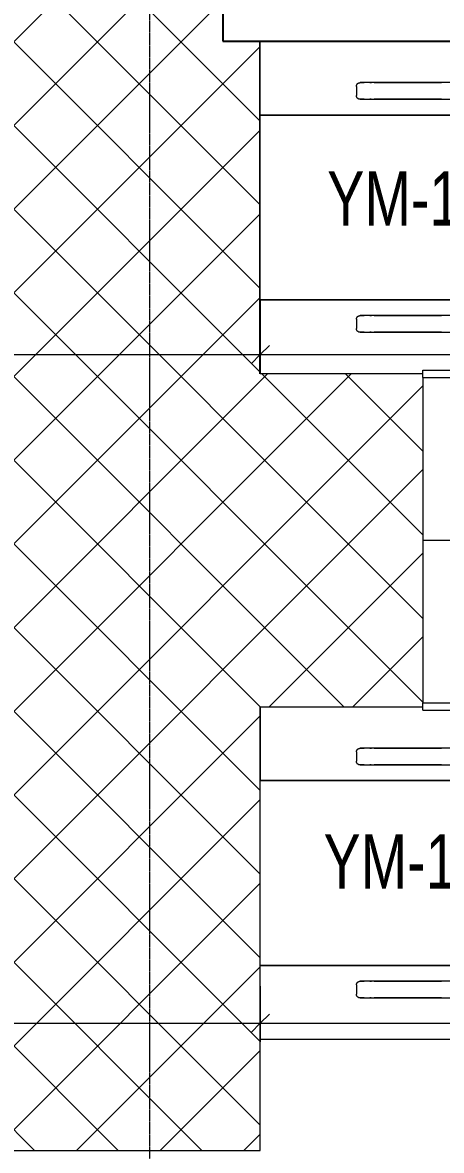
# Model space of a CAD drawing. Header units: centimetres. Extents: x -9345 to 11316, y -7197 to -3465.
# Drawn here: x -2281 to -2054, y -6551 to -5941 of the extents above; entities that cross this region are included whole.
import ezdxf

# ---------------------------------------------------------------- set-up
doc = ezdxf.new("R2010")
doc.units = ezdxf.units.CM
doc.linetypes.add('Grid Line 1_4_', pattern=[1.11125, 0.635, -0.15875, 0.15875, -0.15875])
doc.linetypes.add('Overhead', pattern=[0.396875, 0.238125, -0.15875])
for name, color, linetype, lineweight in [('A-ANNO-DIMS', 211, 'Continuous', 9), ('A-ANNO-DIMS-100', 211, 'Continuous', 9), ('A-DETL-GENF', 92, 'Continuous', 9), ('A-DETL-THIN', 151, 'Continuous', 9), ('A-FLOR', 192, 'Continuous', 9), ('A-FLOR-HRAL', 11, 'Continuous', 9), ('A-FLOR-OVHD', 1, 'Overhead', 9), ('A-GENM', 13, 'Continuous', 9), ('A-WALL', 113, 'Continuous', 9), ('G-ANNO-TEXT', 231, 'Continuous', 9), ('S-GRID', 1, 'Continuous', 9), ('S-STRS', 31, 'Continuous', 9), ('S-STRS-ANNO', 31, 'Continuous', 9)]:
    doc.layers.add(name, color=color, linetype=linetype, lineweight=lineweight)
doc.styles.add('Swis721 LtCn BT_1', font='swisscl.ttf', dxfattribs={"width": 0.8, "height": 17.639445})
doc.styles.add('Swis721 LtCn BT_3', font='swisscl.ttf', dxfattribs={"height": 29.399076})
doc.dimstyles.new('IUAS_DIMENSION_INSIDE_100', dxfattribs={"dimscale": 30.48, "dimtxt": 18, "dimasz": 0.328084, "dimexe": 0.328084, "dimexo": 0.0625, "dimgap": 0, "dimtad": 1, "dimdec": 0, "dimdsep": 46, "dimtxsty": 'Swis721 LtCn BT_1', "dimblk1": 'OBLIQUE', "dimblk2": 'OBLIQUE', "dimsah": 1, "dimcen": 0.09, "dimdle": 0.328084, "dimazin": 0, "dimtfac": 1, "dimtdec": 4, "dimtix": 1, "dimtmove": 0, "dimatfit": 3, "dimfxl": 0.656168, "dimfxlon": 1, "dimtvp": 1, "dimtolj": 1, "dimtzin": 0, "dimarcsym": 2})

# ---------------------------------------------------------------- blocks, each defined once
blk = doc.blocks.new('A-YURUYEN MERDIVEN - 1570-1859977-_116_30 KONKORS KATI _ CONCOURSE LEVEL')
at = {"layer": 'A-GENM'}
for p, q in [((1536, 90), (1624, 90)), ((1624, 50), (1624, 90)), ((1526, 67.5), (1389.46, 67.5)), ((1563.95, 67.5), (1564.81, 67.5)), ((1572, 60.5), (1572, 65.5)), ((1389.46, 58.5), (1526, 58.5)), ((1624, 50), (1363, 50)), ((1363, 50), (1624, 50)), ((1624, 50), (1624, -50)), ((1363, -50), (1624, -50)), ((1624, -50), (1363, -50)), ((1624, -50), (1624, -90)), ((1526, -58.5), (1389.46, -58.5)), ((1563.95, -58.5), (1564.81, -58.5)), ((1572, -65.5), (1572, -60.5)), ((1389.46, -67.5), (1526, -67.5))]:
    blk.add_line(p, q, dxfattribs=at)
at = {"layer": 'A-GENM', "flags": 128}
for points in [[(1526, 67.5), (1527.76, 67.5), (1529.52, 67.5), (1531.27, 67.5), (1533.01, 67.5), (1534.74, 67.5), (1536.46, 67.5), (1538.16, 67.5), (1539.84, 67.5), (1541.5, 67.5), (1543.13, 67.5), (1544.74, 67.5), (1546.32, 67.5), (1547.86, 67.5), (1549.37, 67.5), (1550.84, 67.5), (1552.28, 67.5), (1553.67, 67.5), (1555.01, 67.5), (1556.31, 67.5), (1557.56, 67.5), (1558.76, 67.5), (1559.91, 67.5), (1561.01, 67.5), (1562.04, 67.5), (1562.36, 67.5)], [(1570, 67.5), (1569.96, 67.5), (1569.86, 67.5), (1569.68, 67.5), (1569.44, 67.5), (1569.12, 67.5), (1568.74, 67.5), (1568.29, 67.5), (1567.77, 67.5), (1567.18, 67.5), (1566.53, 67.5), (1565.81, 67.5), (1565.03, 67.5), (1564.18, 67.5), (1563.28, 67.5), (1562.31, 67.5), (1561.29, 67.5), (1560.21, 67.5), (1559.08, 67.5), (1557.89, 67.5), (1556.66, 67.5), (1555.37, 67.5), (1554.03, 67.5), (1552.66, 67.5), (1551.23, 67.5), (1549.77, 67.5), (1548.27, 67.5), (1546.74, 67.5), (1545.17, 67.5), (1543.57, 67.5), (1541.94, 67.5), (1540.29, 67.5), (1538.62, 67.5), (1536.92, 67.5), (1535.21, 67.5), (1533.48, 67.5), (1531.74, 67.5), (1529.99, 67.5), (1528.23, 67.5), (1526.48, 67.5), (1526, 67.5)], [(1567.86, 67.5), (1568.15, 67.5), (1568.62, 67.5), (1569.03, 67.5), (1569.36, 67.5), (1569.62, 67.5), (1569.82, 67.5), (1569.94, 67.5), (1570, 67.5), (1570, 67.5)], [(1570, 67.5), (1570.08, 67.5), (1570.16, 67.49), (1570.24, 67.49), (1570.32, 67.47), (1570.4, 67.46), (1570.48, 67.44), (1570.55, 67.42), (1570.63, 67.4), (1570.7, 67.37), (1570.78, 67.34), (1570.85, 67.31), (1570.92, 67.27), (1570.99, 67.24), (1571.06, 67.19), (1571.13, 67.15), (1571.19, 67.1), (1571.26, 67.06), (1571.32, 67), (1571.38, 66.95), (1571.43, 66.89), (1571.49, 66.83), (1571.54, 66.77), (1571.59, 66.71), (1571.64, 66.65), (1571.68, 66.58), (1571.72, 66.51), (1571.76, 66.44), (1571.8, 66.37), (1571.83, 66.3), (1571.86, 66.22), (1571.89, 66.15), (1571.92, 66.07), (1571.94, 66), (1571.96, 65.92), (1571.97, 65.84), (1571.98, 65.76), (1571.99, 65.68), (1572, 65.6), (1572, 65.52), (1572, 65.5)], [(1526, 58.5), (1527.76, 58.5), (1529.52, 58.5), (1531.27, 58.5), (1533.01, 58.5), (1534.74, 58.5), (1536.46, 58.5), (1538.16, 58.5), (1539.84, 58.5), (1541.5, 58.5), (1543.13, 58.5), (1544.74, 58.5), (1546.32, 58.5), (1547.86, 58.5), (1549.37, 58.5), (1550.84, 58.5), (1552.28, 58.5), (1553.67, 58.5), (1555.01, 58.5), (1556.31, 58.5), (1557.56, 58.5), (1558.76, 58.5), (1559.91, 58.5), (1561.01, 58.5), (1562.04, 58.5), (1563.02, 58.5), (1563.95, 58.5), (1564.81, 58.5), (1565.6, 58.5), (1566.34, 58.5), (1567.01, 58.5), (1567.61, 58.5), (1568.15, 58.5), (1568.62, 58.5), (1569.03, 58.5), (1569.36, 58.5), (1569.62, 58.5), (1569.82, 58.5), (1569.94, 58.5), (1570, 58.5), (1570, 58.5)], [(1562.31, 58.5), (1561.29, 58.5), (1560.21, 58.5), (1559.08, 58.5), (1557.89, 58.5), (1556.66, 58.5), (1555.37, 58.5), (1554.03, 58.5), (1552.66, 58.5), (1551.23, 58.5), (1549.77, 58.5), (1548.27, 58.5), (1546.74, 58.5), (1545.17, 58.5), (1543.57, 58.5), (1541.94, 58.5), (1540.29, 58.5), (1538.62, 58.5), (1536.92, 58.5), (1535.21, 58.5), (1533.48, 58.5), (1531.74, 58.5), (1529.99, 58.5), (1528.23, 58.5), (1526.48, 58.5), (1526, 58.5)], [(1564.71, 58.5), (1564.18, 58.5), (1563.77, 58.5)], [(1570, 58.5), (1569.96, 58.5), (1569.86, 58.5), (1569.68, 58.5), (1569.44, 58.5), (1569.12, 58.5), (1568.74, 58.5), (1568.29, 58.5), (1567.86, 58.5)], [(1572, 60.5), (1572, 60.42), (1571.99, 60.34), (1571.99, 60.26), (1571.97, 60.18), (1571.96, 60.1), (1571.94, 60.02), (1571.92, 59.95), (1571.9, 59.87), (1571.87, 59.8), (1571.84, 59.72), (1571.81, 59.65), (1571.77, 59.58), (1571.74, 59.51), (1571.69, 59.44), (1571.65, 59.37), (1571.6, 59.31), (1571.56, 59.24), (1571.5, 59.18), (1571.45, 59.12), (1571.39, 59.07), (1571.33, 59.01), (1571.27, 58.96), (1571.21, 58.91), (1571.15, 58.86), (1571.08, 58.82), (1571.01, 58.78), (1570.94, 58.74), (1570.87, 58.7), (1570.8, 58.67), (1570.72, 58.64), (1570.65, 58.61), (1570.57, 58.58), (1570.5, 58.56), (1570.42, 58.54), (1570.34, 58.53), (1570.26, 58.52), (1570.18, 58.51), (1570.1, 58.5), (1570.02, 58.5), (1570, 58.5)], [(1526, -58.5), (1527.76, -58.5), (1529.52, -58.5), (1531.27, -58.5), (1533.01, -58.5), (1534.74, -58.5), (1536.46, -58.5), (1538.16, -58.5), (1539.84, -58.5), (1541.5, -58.5), (1543.13, -58.5), (1544.74, -58.5), (1546.32, -58.5), (1547.86, -58.5), (1549.37, -58.5), (1550.84, -58.5), (1552.28, -58.5), (1553.67, -58.5), (1555.01, -58.5), (1556.31, -58.5), (1557.56, -58.5), (1558.76, -58.5), (1559.91, -58.5), (1561.01, -58.5), (1562.04, -58.5), (1562.36, -58.5)], [(1570, -58.5), (1569.96, -58.5), (1569.86, -58.5), (1569.68, -58.5), (1569.44, -58.5), (1569.12, -58.5), (1568.74, -58.5), (1568.29, -58.5), (1567.77, -58.5), (1567.18, -58.5), (1566.53, -58.5), (1565.81, -58.5), (1565.03, -58.5), (1564.18, -58.5), (1563.28, -58.5), (1562.31, -58.5), (1561.29, -58.5), (1560.21, -58.5), (1559.08, -58.5), (1557.89, -58.5), (1556.66, -58.5), (1555.37, -58.5), (1554.03, -58.5), (1552.66, -58.5), (1551.23, -58.5), (1549.77, -58.5), (1548.27, -58.5), (1546.74, -58.5), (1545.17, -58.5), (1543.57, -58.5), (1541.94, -58.5), (1540.29, -58.5), (1538.62, -58.5), (1536.92, -58.5), (1535.21, -58.5), (1533.48, -58.5), (1531.74, -58.5), (1529.99, -58.5), (1528.23, -58.5), (1526.48, -58.5), (1526, -58.5)], [(1567.86, -58.5), (1568.15, -58.5), (1568.62, -58.5), (1569.03, -58.5), (1569.36, -58.5), (1569.62, -58.5), (1569.82, -58.5), (1569.94, -58.5), (1570, -58.5), (1570, -58.5)], [(1570, -58.5), (1570.08, -58.5), (1570.16, -58.51), (1570.24, -58.51), (1570.32, -58.53), (1570.4, -58.54), (1570.48, -58.56), (1570.55, -58.58), (1570.63, -58.6), (1570.7, -58.63), (1570.78, -58.66), (1570.85, -58.69), (1570.92, -58.73), (1570.99, -58.76), (1571.06, -58.81), (1571.13, -58.85), (1571.19, -58.9), (1571.26, -58.94), (1571.32, -59), (1571.38, -59.05), (1571.43, -59.11), (1571.49, -59.17), (1571.54, -59.23), (1571.59, -59.29), (1571.64, -59.35), (1571.68, -59.42), (1571.72, -59.49), (1571.76, -59.56), (1571.8, -59.63), (1571.83, -59.7), (1571.86, -59.78), (1571.89, -59.85), (1571.92, -59.93), (1571.94, -60), (1571.96, -60.08), (1571.97, -60.16), (1571.98, -60.24), (1571.99, -60.32), (1572, -60.4), (1572, -60.48), (1572, -60.5)], [(1572, -65.5), (1572, -65.58), (1571.99, -65.66), (1571.99, -65.74), (1571.97, -65.82), (1571.96, -65.9), (1571.94, -65.98), (1571.92, -66.05), (1571.9, -66.13), (1571.87, -66.2), (1571.84, -66.28), (1571.81, -66.35), (1571.77, -66.42), (1571.74, -66.49), (1571.69, -66.56), (1571.65, -66.63), (1571.6, -66.69), (1571.56, -66.76), (1571.5, -66.82), (1571.45, -66.88), (1571.39, -66.93), (1571.33, -66.99), (1571.27, -67.04), (1571.21, -67.09), (1571.15, -67.14), (1571.08, -67.18), (1571.01, -67.22), (1570.94, -67.26), (1570.87, -67.3), (1570.8, -67.33), (1570.72, -67.36), (1570.65, -67.39), (1570.57, -67.42), (1570.5, -67.44), (1570.42, -67.46), (1570.34, -67.47), (1570.26, -67.48), (1570.18, -67.49), (1570.1, -67.5), (1570.02, -67.5), (1570, -67.5)], [(1526, -67.5), (1527.76, -67.5), (1529.52, -67.5), (1531.27, -67.5), (1533.01, -67.5), (1534.74, -67.5), (1536.46, -67.5), (1538.16, -67.5), (1539.84, -67.5), (1541.5, -67.5), (1543.13, -67.5), (1544.74, -67.5), (1546.32, -67.5), (1547.86, -67.5), (1549.37, -67.5), (1550.84, -67.5), (1552.28, -67.5), (1553.67, -67.5), (1555.01, -67.5), (1556.31, -67.5), (1557.56, -67.5), (1558.76, -67.5), (1559.91, -67.5), (1561.01, -67.5), (1562.04, -67.5), (1563.02, -67.5), (1563.95, -67.5), (1564.81, -67.5), (1565.6, -67.5), (1566.34, -67.5), (1567.01, -67.5), (1567.61, -67.5), (1568.15, -67.5), (1568.62, -67.5), (1569.03, -67.5), (1569.36, -67.5), (1569.62, -67.5), (1569.82, -67.5), (1569.94, -67.5), (1570, -67.5), (1570, -67.5)], [(1562.31, -67.5), (1561.29, -67.5), (1560.21, -67.5), (1559.08, -67.5), (1557.89, -67.5), (1556.66, -67.5), (1555.37, -67.5), (1554.03, -67.5), (1552.66, -67.5), (1551.23, -67.5), (1549.77, -67.5), (1548.27, -67.5), (1546.74, -67.5), (1545.17, -67.5), (1543.57, -67.5), (1541.94, -67.5), (1540.29, -67.5), (1538.62, -67.5), (1536.92, -67.5), (1535.21, -67.5), (1533.48, -67.5), (1531.74, -67.5), (1529.99, -67.5), (1528.23, -67.5), (1526.48, -67.5), (1526, -67.5)], [(1564.71, -67.5), (1564.18, -67.5), (1563.77, -67.5)], [(1570, -67.5), (1569.96, -67.5), (1569.86, -67.5), (1569.68, -67.5), (1569.44, -67.5), (1569.12, -67.5), (1568.74, -67.5), (1568.29, -67.5), (1567.86, -67.5)]]:
    blk.add_lwpolyline(points, dxfattribs=at)
blk = doc.blocks.new('Railing - Railing-1672219-_116_30 KONKORS KATI _ CONCOURSE LEVEL')
at = {"layer": 'A-FLOR-HRAL'}
for p, q in [((-6628.75, -408.89), (-6626.93, -408.17)), ((-6626.93, -408.17), (-6625.03, -407.42)), ((-6625.03, -407.42), (-6543.54, -612.86)), ((-6628.75, -408.89), (-6546.91, -615.22))]:
    blk.add_line(p, q, dxfattribs=at)
blk = doc.blocks.new('Railing - Railing-1672223-_116_30 KONKORS KATI _ CONCOURSE LEVEL')
at = {"layer": 'A-FLOR-HRAL'}
for p, q in [((-6459.61, -341.8), (-6457.79, -341.08)), ((-6457.79, -341.08), (-6406.89, -469.39)), ((-6461.51, -342.55), (-6459.61, -341.8)), ((-6461.51, -342.55), (-6410.26, -471.75))]:
    blk.add_line(p, q, dxfattribs=at)
blk = doc.blocks.new('A-YURUYEN MERDIVEN - 1570-1863396-_116_30 KONKORS KATI _ CONCOURSE LEVEL')
at = {"layer": 'A-GENM'}
for p, q in [((1363, 90), (1624, 90)), ((1624, 90), (1624, 50)), ((1526, 67.5), (1389.46, 67.5)), ((1563.95, 67.5), (1564.81, 67.5)), ((1572, 60.5), (1572, 65.5)), ((1389.46, 58.5), (1526, 58.5)), ((1624, 50), (1363, 50)), ((1363, 50), (1624, 50)), ((1624, 50), (1624, -50)), ((1363, -50), (1624, -50)), ((1624, -50), (1363, -50)), ((1624, -90), (1624, -50)), ((1526, -58.5), (1389.46, -58.5)), ((1563.95, -58.5), (1564.81, -58.5)), ((1572, -65.5), (1572, -60.5)), ((1389.46, -67.5), (1526, -67.5)), ((1624, -90), (1536, -90))]:
    blk.add_line(p, q, dxfattribs=at)
at = {"layer": 'A-GENM', "flags": 128}
for points in [[(1526, 67.5), (1527.76, 67.5), (1529.52, 67.5), (1531.27, 67.5), (1533.01, 67.5), (1534.74, 67.5), (1536.46, 67.5), (1538.16, 67.5), (1539.84, 67.5), (1541.5, 67.5), (1543.13, 67.5), (1544.74, 67.5), (1546.32, 67.5), (1547.86, 67.5), (1549.37, 67.5), (1550.84, 67.5), (1552.28, 67.5), (1553.67, 67.5), (1555.01, 67.5), (1556.31, 67.5), (1557.56, 67.5), (1558.76, 67.5), (1559.91, 67.5), (1561.01, 67.5), (1562.04, 67.5), (1562.36, 67.5)], [(1570, 67.5), (1569.96, 67.5), (1569.86, 67.5), (1569.68, 67.5), (1569.44, 67.5), (1569.12, 67.5), (1568.74, 67.5), (1568.29, 67.5), (1567.77, 67.5), (1567.18, 67.5), (1566.53, 67.5), (1565.81, 67.5), (1565.03, 67.5), (1564.18, 67.5), (1563.28, 67.5), (1562.31, 67.5), (1561.29, 67.5), (1560.21, 67.5), (1559.08, 67.5), (1557.89, 67.5), (1556.66, 67.5), (1555.37, 67.5), (1554.03, 67.5), (1552.66, 67.5), (1551.23, 67.5), (1549.77, 67.5), (1548.27, 67.5), (1546.74, 67.5), (1545.17, 67.5), (1543.57, 67.5), (1541.94, 67.5), (1540.29, 67.5), (1538.62, 67.5), (1536.92, 67.5), (1535.21, 67.5), (1533.48, 67.5), (1531.74, 67.5), (1529.99, 67.5), (1528.23, 67.5), (1526.48, 67.5), (1526, 67.5)], [(1567.86, 67.5), (1568.15, 67.5), (1568.62, 67.5), (1569.03, 67.5), (1569.36, 67.5), (1569.62, 67.5), (1569.82, 67.5), (1569.94, 67.5), (1570, 67.5), (1570, 67.5)], [(1570, 67.5), (1570.08, 67.5), (1570.16, 67.49), (1570.24, 67.49), (1570.32, 67.47), (1570.4, 67.46), (1570.48, 67.44), (1570.55, 67.42), (1570.63, 67.4), (1570.7, 67.37), (1570.78, 67.34), (1570.85, 67.31), (1570.92, 67.27), (1570.99, 67.24), (1571.06, 67.19), (1571.13, 67.15), (1571.19, 67.1), (1571.26, 67.06), (1571.32, 67), (1571.38, 66.95), (1571.43, 66.89), (1571.49, 66.83), (1571.54, 66.77), (1571.59, 66.71), (1571.64, 66.65), (1571.68, 66.58), (1571.72, 66.51), (1571.76, 66.44), (1571.8, 66.37), (1571.83, 66.3), (1571.86, 66.22), (1571.89, 66.15), (1571.92, 66.07), (1571.94, 66), (1571.96, 65.92), (1571.97, 65.84), (1571.98, 65.76), (1571.99, 65.68), (1572, 65.6), (1572, 65.52), (1572, 65.5)], [(1526, 58.5), (1527.76, 58.5), (1529.52, 58.5), (1531.27, 58.5), (1533.01, 58.5), (1534.74, 58.5), (1536.46, 58.5), (1538.16, 58.5), (1539.84, 58.5), (1541.5, 58.5), (1543.13, 58.5), (1544.74, 58.5), (1546.32, 58.5), (1547.86, 58.5), (1549.37, 58.5), (1550.84, 58.5), (1552.28, 58.5), (1553.67, 58.5), (1555.01, 58.5), (1556.31, 58.5), (1557.56, 58.5), (1558.76, 58.5), (1559.91, 58.5), (1561.01, 58.5), (1562.04, 58.5), (1563.02, 58.5), (1563.95, 58.5), (1564.81, 58.5), (1565.6, 58.5), (1566.34, 58.5), (1567.01, 58.5), (1567.61, 58.5), (1568.15, 58.5), (1568.62, 58.5), (1569.03, 58.5), (1569.36, 58.5), (1569.62, 58.5), (1569.82, 58.5), (1569.94, 58.5), (1570, 58.5), (1570, 58.5)], [(1562.31, 58.5), (1561.29, 58.5), (1560.21, 58.5), (1559.08, 58.5), (1557.89, 58.5), (1556.66, 58.5), (1555.37, 58.5), (1554.03, 58.5), (1552.66, 58.5), (1551.23, 58.5), (1549.77, 58.5), (1548.27, 58.5), (1546.74, 58.5), (1545.17, 58.5), (1543.57, 58.5), (1541.94, 58.5), (1540.29, 58.5), (1538.62, 58.5), (1536.92, 58.5), (1535.21, 58.5), (1533.48, 58.5), (1531.74, 58.5), (1529.99, 58.5), (1528.23, 58.5), (1526.48, 58.5), (1526, 58.5)], [(1564.71, 58.5), (1564.18, 58.5), (1563.77, 58.5)], [(1570, 58.5), (1569.96, 58.5), (1569.86, 58.5), (1569.68, 58.5), (1569.44, 58.5), (1569.12, 58.5), (1568.74, 58.5), (1568.29, 58.5), (1567.86, 58.5)], [(1572, 60.5), (1572, 60.42), (1571.99, 60.34), (1571.99, 60.26), (1571.97, 60.18), (1571.96, 60.1), (1571.94, 60.02), (1571.92, 59.95), (1571.9, 59.87), (1571.87, 59.8), (1571.84, 59.72), (1571.81, 59.65), (1571.77, 59.58), (1571.74, 59.51), (1571.69, 59.44), (1571.65, 59.37), (1571.6, 59.31), (1571.56, 59.24), (1571.5, 59.18), (1571.45, 59.12), (1571.39, 59.07), (1571.33, 59.01), (1571.27, 58.96), (1571.21, 58.91), (1571.15, 58.86), (1571.08, 58.82), (1571.01, 58.78), (1570.94, 58.74), (1570.87, 58.7), (1570.8, 58.67), (1570.72, 58.64), (1570.65, 58.61), (1570.57, 58.58), (1570.5, 58.56), (1570.42, 58.54), (1570.34, 58.53), (1570.26, 58.52), (1570.18, 58.51), (1570.1, 58.5), (1570.02, 58.5), (1570, 58.5)], [(1526, -58.5), (1527.76, -58.5), (1529.52, -58.5), (1531.27, -58.5), (1533.01, -58.5), (1534.74, -58.5), (1536.46, -58.5), (1538.16, -58.5), (1539.84, -58.5), (1541.5, -58.5), (1543.13, -58.5), (1544.74, -58.5), (1546.32, -58.5), (1547.86, -58.5), (1549.37, -58.5), (1550.84, -58.5), (1552.28, -58.5), (1553.67, -58.5), (1555.01, -58.5), (1556.31, -58.5), (1557.56, -58.5), (1558.76, -58.5), (1559.91, -58.5), (1561.01, -58.5), (1562.04, -58.5), (1562.36, -58.5)], [(1570, -58.5), (1569.96, -58.5), (1569.86, -58.5), (1569.68, -58.5), (1569.44, -58.5), (1569.12, -58.5), (1568.74, -58.5), (1568.29, -58.5), (1567.77, -58.5), (1567.18, -58.5), (1566.53, -58.5), (1565.81, -58.5), (1565.03, -58.5), (1564.18, -58.5), (1563.28, -58.5), (1562.31, -58.5), (1561.29, -58.5), (1560.21, -58.5), (1559.08, -58.5), (1557.89, -58.5), (1556.66, -58.5), (1555.37, -58.5), (1554.03, -58.5), (1552.66, -58.5), (1551.23, -58.5), (1549.77, -58.5), (1548.27, -58.5), (1546.74, -58.5), (1545.17, -58.5), (1543.57, -58.5), (1541.94, -58.5), (1540.29, -58.5), (1538.62, -58.5), (1536.92, -58.5), (1535.21, -58.5), (1533.48, -58.5), (1531.74, -58.5), (1529.99, -58.5), (1528.23, -58.5), (1526.48, -58.5), (1526, -58.5)], [(1567.86, -58.5), (1568.15, -58.5), (1568.62, -58.5), (1569.03, -58.5), (1569.36, -58.5), (1569.62, -58.5), (1569.82, -58.5), (1569.94, -58.5), (1570, -58.5), (1570, -58.5)], [(1570, -58.5), (1570.08, -58.5), (1570.16, -58.51), (1570.24, -58.51), (1570.32, -58.53), (1570.4, -58.54), (1570.48, -58.56), (1570.55, -58.58), (1570.63, -58.6), (1570.7, -58.63), (1570.78, -58.66), (1570.85, -58.69), (1570.92, -58.73), (1570.99, -58.76), (1571.06, -58.81), (1571.13, -58.85), (1571.19, -58.9), (1571.26, -58.94), (1571.32, -59), (1571.38, -59.05), (1571.43, -59.11), (1571.49, -59.17), (1571.54, -59.23), (1571.59, -59.29), (1571.64, -59.35), (1571.68, -59.42), (1571.72, -59.49), (1571.76, -59.56), (1571.8, -59.63), (1571.83, -59.7), (1571.86, -59.78), (1571.89, -59.85), (1571.92, -59.93), (1571.94, -60), (1571.96, -60.08), (1571.97, -60.16), (1571.98, -60.24), (1571.99, -60.32), (1572, -60.4), (1572, -60.48), (1572, -60.5)], [(1572, -65.5), (1572, -65.58), (1571.99, -65.66), (1571.99, -65.74), (1571.97, -65.82), (1571.96, -65.9), (1571.94, -65.98), (1571.92, -66.05), (1571.9, -66.13), (1571.87, -66.2), (1571.84, -66.28), (1571.81, -66.35), (1571.77, -66.42), (1571.74, -66.49), (1571.69, -66.56), (1571.65, -66.63), (1571.6, -66.69), (1571.56, -66.76), (1571.5, -66.82), (1571.45, -66.88), (1571.39, -66.93), (1571.33, -66.99), (1571.27, -67.04), (1571.21, -67.09), (1571.15, -67.14), (1571.08, -67.18), (1571.01, -67.22), (1570.94, -67.26), (1570.87, -67.3), (1570.8, -67.33), (1570.72, -67.36), (1570.65, -67.39), (1570.57, -67.42), (1570.5, -67.44), (1570.42, -67.46), (1570.34, -67.47), (1570.26, -67.48), (1570.18, -67.49), (1570.1, -67.5), (1570.02, -67.5), (1570, -67.5)], [(1526, -67.5), (1527.76, -67.5), (1529.52, -67.5), (1531.27, -67.5), (1533.01, -67.5), (1534.74, -67.5), (1536.46, -67.5), (1538.16, -67.5), (1539.84, -67.5), (1541.5, -67.5), (1543.13, -67.5), (1544.74, -67.5), (1546.32, -67.5), (1547.86, -67.5), (1549.37, -67.5), (1550.84, -67.5), (1552.28, -67.5), (1553.67, -67.5), (1555.01, -67.5), (1556.31, -67.5), (1557.56, -67.5), (1558.76, -67.5), (1559.91, -67.5), (1561.01, -67.5), (1562.04, -67.5), (1563.02, -67.5), (1563.95, -67.5), (1564.81, -67.5), (1565.6, -67.5), (1566.34, -67.5), (1567.01, -67.5), (1567.61, -67.5), (1568.15, -67.5), (1568.62, -67.5), (1569.03, -67.5), (1569.36, -67.5), (1569.62, -67.5), (1569.82, -67.5), (1569.94, -67.5), (1570, -67.5), (1570, -67.5)], [(1562.31, -67.5), (1561.29, -67.5), (1560.21, -67.5), (1559.08, -67.5), (1557.89, -67.5), (1556.66, -67.5), (1555.37, -67.5), (1554.03, -67.5), (1552.66, -67.5), (1551.23, -67.5), (1549.77, -67.5), (1548.27, -67.5), (1546.74, -67.5), (1545.17, -67.5), (1543.57, -67.5), (1541.94, -67.5), (1540.29, -67.5), (1538.62, -67.5), (1536.92, -67.5), (1535.21, -67.5), (1533.48, -67.5), (1531.74, -67.5), (1529.99, -67.5), (1528.23, -67.5), (1526.48, -67.5), (1526, -67.5)], [(1564.71, -67.5), (1564.18, -67.5), (1563.77, -67.5)], [(1570, -67.5), (1569.96, -67.5), (1569.86, -67.5), (1569.68, -67.5), (1569.44, -67.5), (1569.12, -67.5), (1568.74, -67.5), (1568.29, -67.5), (1567.86, -67.5)]]:
    blk.add_lwpolyline(points, dxfattribs=at)
blk = doc.blocks.new('DIMBLOCK19-_116_30 KONKORS KATI _ CONCOURSE LEVEL')
at = {"layer": 'A-ANNO-DIMS-100', "transparency": 16777216}
for p, q in [((-3978.51, -6461.76), (-3978.51, -6491.76)), ((-3978.51, -6481.76), (-3978.51, -6461.76)), ((-2151.98, -6461.76), (-2151.98, -6491.76)), ((-2151.98, -6481.76), (-2151.98, -6461.76)), ((-3978.51, -6481.76), (-3973.51, -6476.76)), ((-2151.98, -6481.76), (-2146.98, -6476.76)), ((-3978.51, -6481.76), (-3983.51, -6486.76)), ((-3978.51, -6481.76), (-2151.98, -6481.76)), ((-2151.98, -6481.76), (-2156.98, -6486.76))]:
    blk.add_line(p, q, dxfattribs=at)
at = {"layer": 'A-ANNO-DIMS-100', "color": 0, "transparency": 16777216, "insert": (-3083.53, -6458.41), "char_height": 17.639, "width": 43.8857, "attachment_point": 1, "line_spacing_factor": 0.971848, "style": 'Swis721 LtCn BT_1'}
blk.add_mtext('1827', dxfattribs=at)
blk = doc.blocks.new('_Oblique')
at = {"color": 0, "linetype": 'ByBlock', "lineweight": -2}
blk.add_line((-0.5, -0.5), (0.5, 0.5), dxfattribs=at)
blk = doc.blocks.new('DIMBLOCK20-_116_30 KONKORS KATI _ CONCOURSE LEVEL')
at = {"layer": 'A-ANNO-DIMS-100', "transparency": 16777216}
for p, q in [((-2151.98, -6461.76), (-2151.98, -6491.76)), ((-2151.98, -6481.76), (-2151.98, -6461.76)), ((-1511.98, -6461.76), (-1511.98, -6491.76)), ((-1511.98, -6481.76), (-1511.98, -6461.76)), ((-2151.98, -6481.76), (-2146.98, -6476.76)), ((-1511.98, -6481.76), (-1506.98, -6476.76)), ((-2151.98, -6481.76), (-2156.98, -6486.76)), ((-2151.98, -6481.76), (-1511.98, -6481.76)), ((-1511.98, -6481.76), (-1516.98, -6486.76))]:
    blk.add_line(p, q, dxfattribs=at)
at = {"layer": 'A-ANNO-DIMS-100', "color": 0, "transparency": 16777216, "insert": (-1845.7, -6458.41), "char_height": 17.639, "width": 32.9143, "attachment_point": 1, "line_spacing_factor": 0.971848, "style": 'Swis721 LtCn BT_1'}
blk.add_mtext('640', dxfattribs=at)
blk = doc.blocks.new('DIMBLOCK111-_116_30 KONKORS KATI _ CONCOURSE LEVEL')
at = {"layer": 'A-ANNO-DIMS-100', "transparency": 16777216}
for p, q in [((-2151.98, -6100.13), (-2151.98, -6130.13)), ((-2151.98, -6120.13), (-2151.98, -6100.13)), ((-3978.51, -6140.13), (-3978.51, -6110.13)), ((-3978.51, -6120.13), (-3973.51, -6115.13)), ((-2151.98, -6120.13), (-2146.98, -6115.13)), ((-3978.51, -6120.13), (-3983.51, -6125.13)), ((-3978.51, -6120.13), (-2151.98, -6120.13)), ((-3978.51, -6120.13), (-3978.51, -6140.13)), ((-2151.98, -6120.13), (-2156.98, -6125.13))]:
    blk.add_line(p, q, dxfattribs=at)
at = {"layer": 'A-ANNO-DIMS-100', "color": 0, "transparency": 16777216, "insert": (-3083.53, -6096.78), "char_height": 17.639, "width": 43.8857, "attachment_point": 1, "line_spacing_factor": 0.971848, "style": 'Swis721 LtCn BT_1'}
blk.add_mtext('1827', dxfattribs=at)
blk = doc.blocks.new('DIMBLOCK112-_116_30 KONKORS KATI _ CONCOURSE LEVEL')
at = {"layer": 'A-ANNO-DIMS-100', "transparency": 16777216}
for p, q in [((-2151.98, -6100.13), (-2151.98, -6130.13)), ((-2151.98, -6120.13), (-2151.98, -6100.13)), ((-1511.98, -6100.13), (-1511.98, -6130.13)), ((-1511.98, -6120.13), (-1511.98, -6100.13)), ((-2151.98, -6120.13), (-2146.98, -6115.13)), ((-1511.98, -6120.13), (-1506.98, -6115.13)), ((-2151.98, -6120.13), (-2156.98, -6125.13)), ((-2151.98, -6120.13), (-1511.98, -6120.13)), ((-1511.98, -6120.13), (-1516.98, -6125.13))]:
    blk.add_line(p, q, dxfattribs=at)
at = {"layer": 'A-ANNO-DIMS-100', "color": 0, "transparency": 16777216, "insert": (-1845.7, -6096.78), "char_height": 17.639, "width": 32.9143, "attachment_point": 1, "line_spacing_factor": 0.971848, "style": 'Swis721 LtCn BT_1'}
blk.add_mtext('640', dxfattribs=at)

msp = doc.modelspace()

# ---------------------------------------------------------------- hatches: boundary and pattern name
at = {"layer": 'A-DETL-GENF', "lineweight": 18}
h = msp.add_hatch(dxfattribs=at)
h.set_pattern_fill('FP_6', color=253, style=0, pattern_type=2)
h.set_pattern_definition([(45, (0, 0), (-22.62742, 22.62742), []), (135, (0, 0), (-22.62742, -22.62742), [])])
h.paths.add_polyline_path([(-2151.98, -6550.52), (-2151.98, -6310.53), (-2063.98, -6310.53), (-2063.98, -6130.53), (-2152.23, -6130.53), (-2152.23, -5950.53), (-2172.23, -5950.53), (-2172.23, -5575.47), (-2179.07, -5580.6), (-2186.56, -5584.7), (-2194.56, -5587.7), (-2202.91, -5589.53), (-2211.43, -5590.15), (-2219.95, -5589.56), (-2228.31, -5587.75), (-2236.32, -5584.78), (-2244.21, -5580.42), (-2250.67, -5575.59), (-2256.73, -5569.56), (-2261.86, -5562.73), (-2265.97, -5555.24), (-2268.98, -5547.24), (-2270.81, -5538.9), (-2271.44, -5530.38), (-2270.85, -5521.85), (-2269.06, -5513.5), (-2266.09, -5505.49), (-2262.02, -5497.98), (-2256.91, -5491.12), (-2250.89, -5485.06), (-2244.06, -5479.92), (-2236.57, -5475.81), (-2228.58, -5472.8), (-2220.23, -5470.95), (-2211.71, -5470.32), (-2203.36, -5470.93), (-2195.18, -5472.69), (-2187.32, -5475.58), (-2179.93, -5479.53), (-2173.17, -5484.47), (-2167.16, -5490.3), (-2162.02, -5496.91), (-2157.85, -5504.17), (-2154.73, -5511.94), (-2152.72, -5520.07), (-2151.86, -5528.4), (-2152.16, -5536.77), (-2153.63, -5545.01), (-2156.23, -5552.97), (-2159.91, -5560.49), (-1801.98, -5560.52), (-1801.98, -5057.62), (-1801.45, -5040.73), (-1799.72, -5023.92), (-1796.79, -5007.28), (-1792.67, -4990.89), (-1787.39, -4974.84), (-1780.98, -4959.21), (-1773.47, -4944.08), (-1764.89, -4929.52), (-1755.3, -4915.61), (-1744.73, -4902.43), (-1733.24, -4890.03), (-1720.9, -4878.49), (-1707.77, -4867.86), (-1693.91, -4858.2), (-1679.39, -4849.56), (-1664.29, -4841.97), (-1648.69, -4835.49), (-1632.66, -4830.14), (-1616.29, -4825.95), (-1599.67, -4822.94), (-1582.87, -4821.13), (-1565.98, -4820.52), (-811.98, -4820.52), (-811.98, -4815.27), (-661.98, -4815.27), (-661.98, -4164.91), (-811.98, -4164.91), (-811.98, -4140.52), (-2248.98, -4140.52), (-2248.98, -4460.52), (-3061.98, -4460.52), (-3061.98, -4140.52), (-3986.98, -4140.52), (-3986.98, -4320.53), (-4091.98, -4320.53), (-4091.98, -4630.53), (-3986.98, -4630.53), (-3986.98, -4810.52), (-3836.98, -4810.52), (-3836.98, -4910.52), (-3986.98, -4910.52), (-3986.98, -4814.92), (-4786.98, -4814.92), (-4786.98, -4910.53), (-4936.98, -4910.53), (-4936.98, -4815.47), (-4991.98, -4815.47), (-4991.98, -4140.52), (-6661.98, -4140.52), (-6661.98, -4165.41), (-6811.98, -4165.41), (-6811.98, -4816.78), (-6661.98, -4816.78), (-6661.98, -5290.53), (-4006.98, -5290.53), (-3987.44, -5291.15), (-3967.98, -5293.03), (-3948.68, -5296.15), (-3929.62, -5300.5), (-3910.87, -5306.07), (-3892.53, -5312.82), (-3874.65, -5320.73), (-3857.31, -5329.78), (-3840.59, -5339.91), (-3824.56, -5351.1), (-3809.27, -5363.29), (-3794.8, -5376.43), (-3781.2, -5390.48), (-3768.52, -5405.36), (-3756.83, -5421.03), (-3746.16, -5437.42), (-3735.92, -5455.8), (-3728.09, -5472.07), (-3720.75, -5490.19), (-3714.59, -5508.75), (-3709.63, -5527.66), (-3705.89, -5546.85), (-3703.39, -5566.24), (-3702.14, -5585.75), (-3702.14, -5605.3), (-3703.39, -5624.81), (-3705.89, -5644.21), (-3709.63, -5663.4), (-3714.59, -5682.31), (-3720.75, -5700.86), (-3728.09, -5718.99), (-3736.57, -5736.6), (-3746.17, -5753.64), (-3756.83, -5770.02), (-3768.53, -5785.69), (-3781.2, -5800.58), (-3794.8, -5814.62), (-3809.27, -5827.77), (-3824.56, -5839.96), (-3840.6, -5851.14), (-3857.32, -5861.28), (-3874.65, -5870.32), (-3892.53, -5878.24), (-3910.88, -5884.99), (-3929.62, -5890.55), (-3948.68, -5894.9), (-3967.98, -5898.02), (-3987.44, -5899.9), (-4006.98, -5900.53), (-6131.98, -5900.51), (-6131.98, -6190.52), (-4061.98, -6190.53), (-4061.98, -6370.53), (-3978.51, -6370.53), (-3978.51, -6550.51), (-2167.91, -6550.52)], flags=0)
h.paths.add_polyline_path([(-3186.98, -5580.53), (-3186.98, -5480.53), (-3036.98, -5480.53), (-3036.98, -5580.53), (-3159.77, -5580.53)], flags=0)
h.paths.add_polyline_path([(-3111.98, -4920.52), (-3120.52, -4919.91), (-3128.88, -4918.09), (-3136.9, -4915.1), (-3144.42, -4911), (-3151.27, -4905.87), (-3157.33, -4899.81), (-3162.46, -4892.96), (-3166.56, -4885.45), (-3169.55, -4877.43), (-3171.37, -4869.06), (-3171.98, -4860.52), (-3171.37, -4851.98), (-3169.55, -4843.62), (-3166.56, -4835.6), (-3162.46, -4828.08), (-3157.33, -4821.23), (-3151.27, -4815.18), (-3144.42, -4810.05), (-3136.9, -4805.94), (-3128.88, -4802.95), (-3120.52, -4801.13), (-3111.98, -4800.52), (-3103.44, -4801.13), (-3095.08, -4802.95), (-3087.06, -4805.94), (-3079.54, -4810.05), (-3072.69, -4815.18), (-3066.64, -4821.23), (-3061.5, -4828.08), (-3057.4, -4835.6), (-3054.41, -4843.62), (-3052.59, -4851.98), (-3051.98, -4860.52), (-3052.59, -4869.06), (-3054.41, -4877.43), (-3057.4, -4885.45), (-3061.5, -4892.96), (-3066.64, -4899.81), (-3072.69, -4905.87), (-3079.54, -4911), (-3087.06, -4915.1), (-3095.08, -4918.09), (-3103.44, -4919.91)], flags=0)
h.paths.add_polyline_path([(-2211.98, -4920.52), (-2220.52, -4919.91), (-2228.88, -4918.09), (-2236.9, -4915.1), (-2244.42, -4911), (-2251.27, -4905.87), (-2257.33, -4899.81), (-2262.46, -4892.96), (-2266.56, -4885.45), (-2269.55, -4877.43), (-2271.37, -4869.06), (-2271.98, -4860.52), (-2271.37, -4851.98), (-2269.55, -4843.62), (-2266.56, -4835.6), (-2262.46, -4828.08), (-2257.33, -4821.23), (-2251.27, -4815.18), (-2244.21, -4809.93), (-2236.9, -4805.94), (-2228.88, -4802.95), (-2220.52, -4801.13), (-2211.98, -4800.52), (-2203.44, -4801.13), (-2195.08, -4802.95), (-2187.06, -4805.94), (-2179.54, -4810.05), (-2172.69, -4815.18), (-2166.64, -4821.23), (-2161.5, -4828.08), (-2157.4, -4835.6), (-2154.41, -4843.62), (-2152.59, -4851.98), (-2151.98, -4860.52), (-2152.59, -4869.06), (-2154.41, -4877.43), (-2157.4, -4885.45), (-2161.5, -4892.96), (-2166.64, -4899.81), (-2172.69, -4905.87), (-2179.54, -4911), (-2187.06, -4915.1), (-2195.08, -4918.09), (-2203.44, -4919.91)], flags=0)
h.paths.add_polyline_path([(-5746.98, -4910.53), (-5896.98, -4910.53), (-5896.98, -4810.53), (-5746.98, -4810.53), (-5746.98, -4906.57)], flags=0)
h.paths.add_polyline_path([(-641.97, -4816.24), (-411.79, -4816.24), (-411.79, -4590.53), (-331.98, -4590.53), (-331.98, -4390.53), (-411.79, -4390.53), (-411.79, -4165.52), (-656.12, -4165.52), (-656.12, -4816.24)], flags=0)
h.paths.add_polyline_path([(-8424.27, -4815.52), (-6821.85, -4815.52), (-6821.85, -4165.52), (-8477.22, -4165.52), (-8477.22, -4390.53), (-8532.22, -4390.53), (-8532.22, -4590.53), (-8477.22, -4590.53), (-8477.22, -4815.52)], flags=0)

# ---------------------------------------------------------------- linework, layer by layer
at = {"layer": 'A-DETL-THIN'}
for p, q in [((-2152.23, -6130.53), (-2152.23, -5950.53)), ((-2151.98, -6550.52), (-2151.98, -6310.53)), ((-3978.51, -6550.51), (-2151.98, -6550.52))]:
    msp.add_line(p, q, dxfattribs=at)
at = {"layer": 'A-FLOR'}
for p, q in [((-2151.98, -6130.53), (-2151.98, -5950.53)), ((-2063.98, -6130.53), (-2151.98, -6130.53)), ((-2151.98, -6490.53), (-2151.98, -6310.53)), ((-2151.98, -6310.53), (-2063.98, -6310.53)), ((-1890.98, -6490.53), (-2151.98, -6490.53))]:
    msp.add_line(p, q, dxfattribs=at)
at = {"layer": 'A-FLOR-OVHD'}
msp.add_ellipse((-2654.48, -5780.53), major_axis=(-380, 0), ratio=0.526316, dxfattribs=at)
at = {"layer": 'A-WALL', "lineweight": 25}
for p, q in [((-2172.23, -5828.78), (-2172.23, -5950.53)), ((-2172.23, -5950.53), (-1326.98, -5950.53))]:
    msp.add_line(p, q, dxfattribs=at)
at = {"layer": 'S-GRID', "linetype": 'Grid Line 1_4_'}
msp.add_line((-2211.98, -3567.14), (-2211.98, -7007.41), dxfattribs=at)
at = {"layer": 'S-STRS'}
msp.add_line((-2063.98, -6132.57), (-2063.98, -6308.49), dxfattribs=at)
at = {"layer": 'S-STRS', "linetype": 'Overhead'}
msp.add_line((-2063.98, -6132.57), (-2063.98, -6308.49), dxfattribs=at)
at = {"layer": 'S-STRS-ANNO'}
msp.add_line((-2063.98, -6220.53), (-2033.98, -6220.53), dxfattribs=at)

# ---------------------------------------------------------------- block references
at = {"layer": 'A-FLOR-HRAL', "rotation": 68.36410604411739}
for name in ['Railing - Railing-1672223-_116_30 KONKORS KATI _ CONCOURSE LEVEL', 'Railing - Railing-1672219-_116_30 KONKORS KATI _ CONCOURSE LEVEL']:
    msp.add_blockref(name, (0, 0), dxfattribs=at)
at = {"layer": 'A-GENM', "rotation": 180}
for name, p in [('A-YURUYEN MERDIVEN - 1570-1859977-_116_30 KONKORS KATI _ CONCOURSE LEVEL', (-527.98, -6040.53)), ('A-YURUYEN MERDIVEN - 1570-1863396-_116_30 KONKORS KATI _ CONCOURSE LEVEL', (-527.98, -6400.53))]:
    msp.add_blockref(name, p, dxfattribs=at)

# ---------------------------------------------------------------- texts
at = {"layer": 'G-ANNO-TEXT', "color": 7, "char_height": 29.3991, "width": 239.04, "attachment_point": 1, "line_spacing_factor": 0.971848, "style": 'Swis721 LtCn BT_3'}
for s, insert in [('YM-10-01-09', (-2115.77, -6021.01)), ('YM-10-01-08', (-2117.77, -6379.48))]:
    msp.add_mtext(s, dxfattribs=dict(at, insert=insert))

# ---------------------------------------------------------------- dimensions: what is measured, and where the dimension line sits
at = {"layer": 'A-ANNO-DIMS'}
for base, p1, p2, override, picture, middle in [((-2151.98, -6120.13), (-3978.51, -6140.13), (-2151.98, -6100.13), {"dimpost": '<>', "dimfxl": 1826.967936}, 'DIMBLOCK111-_116_30 KONKORS KATI _ CONCOURSE LEVEL', (-3065.25, -6111.1)), ((-1511.98, -6120.13), (-2151.98, -6100.13), (-1511.98, -6100.13), {"dimpost": '<>', "dimfxl": 640}, 'DIMBLOCK112-_116_30 KONKORS KATI _ CONCOURSE LEVEL', (-1831.98, -6111.1))]:
    dim = msp.add_linear_dim(base=base, p1=p1, p2=p2, dimstyle='IUAS_DIMENSION_INSIDE_100', override=override, dxfattribs=at)
    dim.commit()
    dim.dimension.update_dxf_attribs({"geometry": picture, "text_midpoint": middle})
for base, p1, p2, override, picture, middle in [((-2151.98, -6481.76), (-3978.51, -6461.76), (-2151.98, -6461.76), {"dimpost": '<>', "dimfxl": 1826.533614}, 'DIMBLOCK19-_116_30 KONKORS KATI _ CONCOURSE LEVEL', (-3065.25, -6472.73)), ((-1511.98, -6481.76), (-2151.98, -6461.76), (-1511.98, -6461.76), {"dimpost": '<>', "dimfxl": 639.996386}, 'DIMBLOCK20-_116_30 KONKORS KATI _ CONCOURSE LEVEL', (-1831.98, -6472.73))]:
    dim = msp.add_linear_dim(base=base, p1=p1, p2=p2, angle=0, dimstyle='IUAS_DIMENSION_INSIDE_100', override=override, dxfattribs=at)
    dim.commit()
    dim.dimension.update_dxf_attribs({"geometry": picture, "text_midpoint": middle})

doc.saveas('drawing.dxf')
